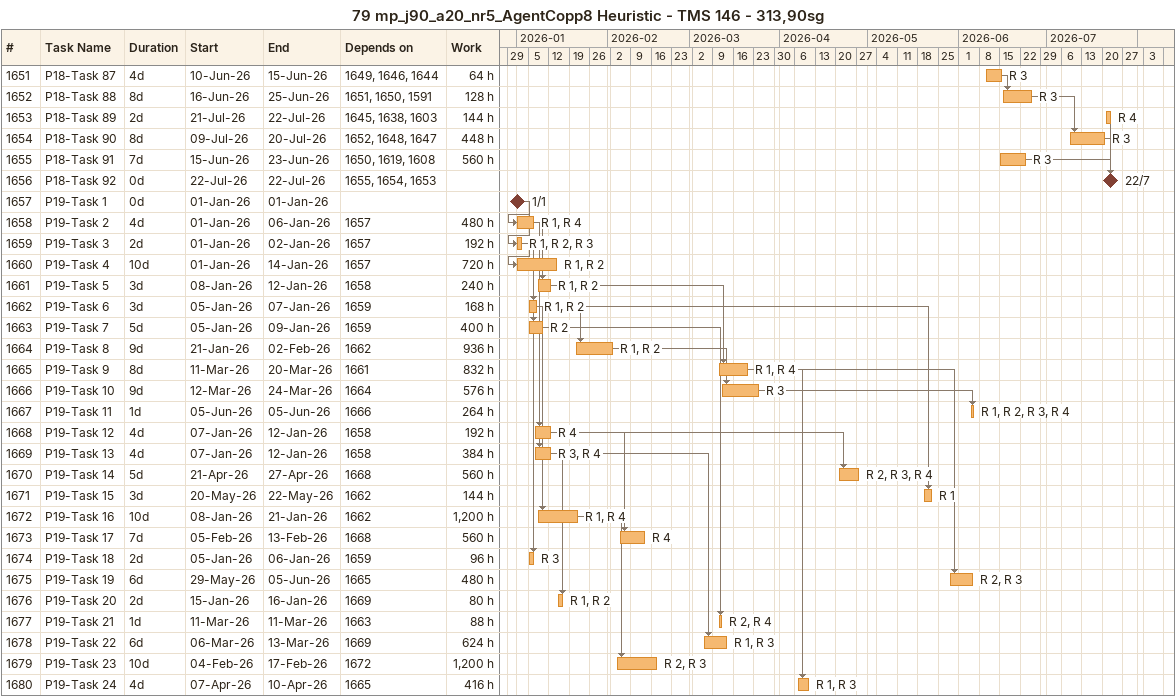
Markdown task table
79 mp_j90_a20_nr5_AgentCopp8 Heuristic - TMS 146 - 313,90sg

| ID | Task | Duration | Start | Finish | Predecessors | Resources | Work (h) |
|---|---|---|---|---|---|---|---|
| 1651 | P18-Task 87 | 4d | 2026-06-10 | 2026-06-15 | 1649, 1646, 1644 | R 3 | 64 |
| 1652 | P18-Task 88 | 8d | 2026-06-16 | 2026-06-25 | 1651, 1650, 1591 | R 3 | 128 |
| 1653 | P18-Task 89 | 2d | 2026-07-21 | 2026-07-22 | 1645, 1638, 1603 | R 4 | 144 |
| 1654 | P18-Task 90 | 8d | 2026-07-09 | 2026-07-20 | 1652, 1648, 1647 | R 3 | 448 |
| 1655 | P18-Task 91 | 7d | 2026-06-15 | 2026-06-23 | 1650, 1619, 1608 | R 3 | 560 |
| 1656 | P18-Task 92 | 0d | 2026-07-22 | 2026-07-22 | 1655, 1654, 1653 |  |  |
| 1657 | P19-Task 1 | 0d | 2026-01-01 | 2026-01-01 |  |  |  |
| 1658 | P19-Task 2 | 4d | 2026-01-01 | 2026-01-06 | 1657 | R 1, R 4 | 480 |
| 1659 | P19-Task 3 | 2d | 2026-01-01 | 2026-01-02 | 1657 | R 1, R 2, R 3 | 192 |
| 1660 | P19-Task 4 | 10d | 2026-01-01 | 2026-01-14 | 1657 | R 1, R 2 | 720 |
| 1661 | P19-Task 5 | 3d | 2026-01-08 | 2026-01-12 | 1658 | R 1, R 2 | 240 |
| 1662 | P19-Task 6 | 3d | 2026-01-05 | 2026-01-07 | 1659 | R 1, R 2 | 168 |
| 1663 | P19-Task 7 | 5d | 2026-01-05 | 2026-01-09 | 1659 | R 2 | 400 |
| 1664 | P19-Task 8 | 9d | 2026-01-21 | 2026-02-02 | 1662 | R 1, R 2 | 936 |
| 1665 | P19-Task 9 | 8d | 2026-03-11 | 2026-03-20 | 1661 | R 1, R 4 | 832 |
| 1666 | P19-Task 10 | 9d | 2026-03-12 | 2026-03-24 | 1664 | R 3 | 576 |
| 1667 | P19-Task 11 | 1d | 2026-06-05 | 2026-06-05 | 1666 | R 1, R 2, R 3, R 4 | 264 |
| 1668 | P19-Task 12 | 4d | 2026-01-07 | 2026-01-12 | 1658 | R 4 | 192 |
| 1669 | P19-Task 13 | 4d | 2026-01-07 | 2026-01-12 | 1658 | R 3, R 4 | 384 |
| 1670 | P19-Task 14 | 5d | 2026-04-21 | 2026-04-27 | 1668 | R 2, R 3, R 4 | 560 |
| 1671 | P19-Task 15 | 3d | 2026-05-20 | 2026-05-22 | 1662 | R 1 | 144 |
| 1672 | P19-Task 16 | 10d | 2026-01-08 | 2026-01-21 | 1662 | R 1, R 4 | 1200 |
| 1673 | P19-Task 17 | 7d | 2026-02-05 | 2026-02-13 | 1668 | R 4 | 560 |
| 1674 | P19-Task 18 | 2d | 2026-01-05 | 2026-01-06 | 1659 | R 3 | 96 |
| 1675 | P19-Task 19 | 6d | 2026-05-29 | 2026-06-05 | 1665 | R 2, R 3 | 480 |
| 1676 | P19-Task 20 | 2d | 2026-01-15 | 2026-01-16 | 1669 | R 1, R 2 | 80 |
| 1677 | P19-Task 21 | 1d | 2026-03-11 | 2026-03-11 | 1663 | R 2, R 4 | 88 |
| 1678 | P19-Task 22 | 6d | 2026-03-06 | 2026-03-13 | 1669 | R 1, R 3 | 624 |
| 1679 | P19-Task 23 | 10d | 2026-02-04 | 2026-02-17 | 1672 | R 2, R 3 | 1200 |
| 1680 | P19-Task 24 | 4d | 2026-04-07 | 2026-04-10 | 1665 | R 1, R 3 | 416 |
